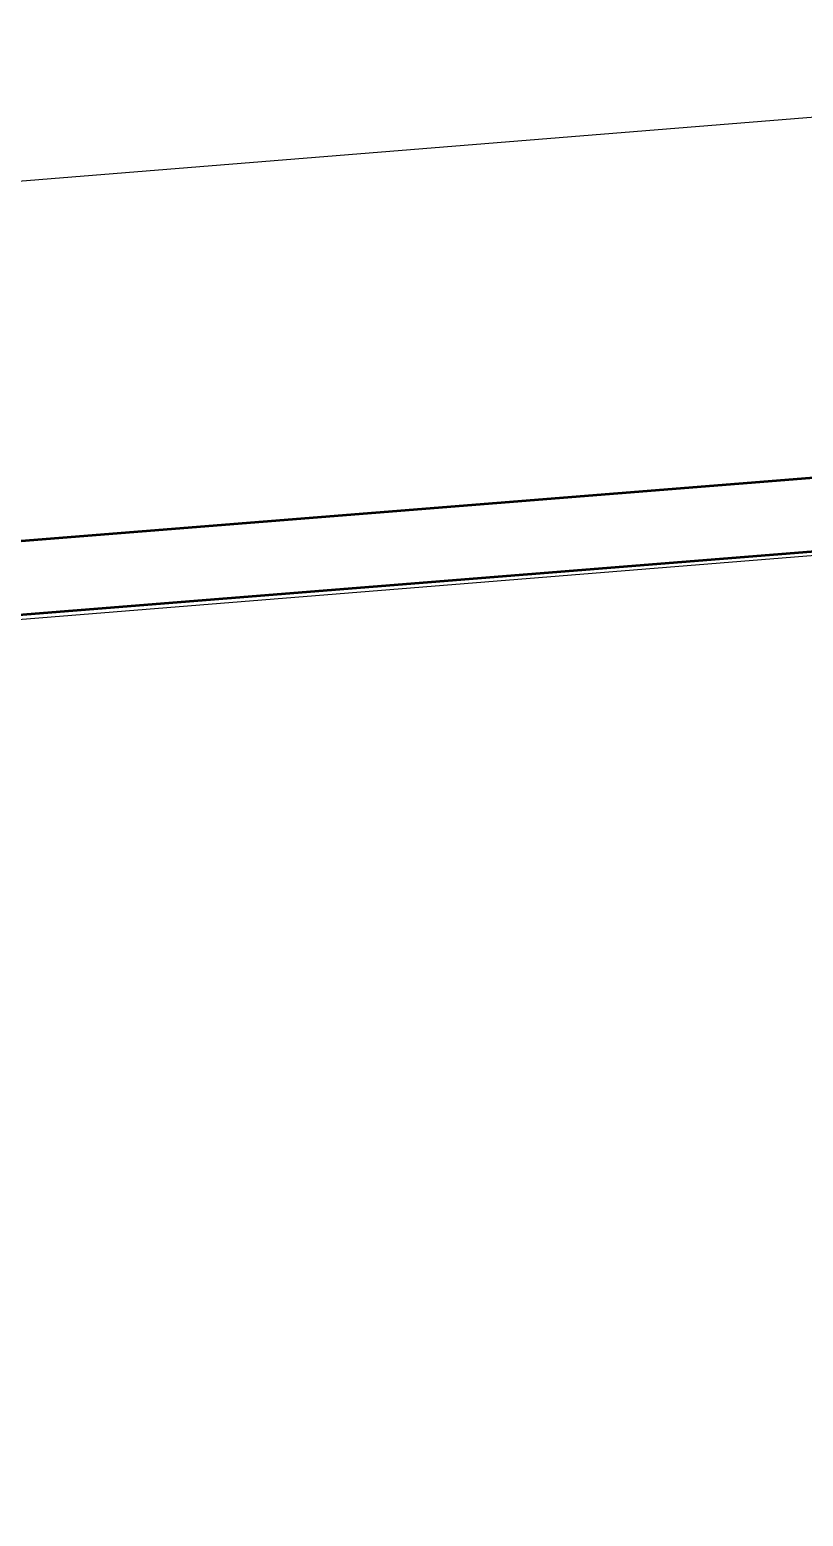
# Model space of a CAD drawing. Header units: millimetres. Extents: x 2402294 to 3337895, y 3394997 to 3969149.
# Drawn here: x 2496973 to 2500511, y 3441571 to 3448376 of the extents above; entities that cross this region are included whole.
import ezdxf

# ---------------------------------------------------------------- set-up
doc = ezdxf.new("R2010")
doc.units = ezdxf.units.MM
doc.header["$MEASUREMENT"] = 0
doc.layers.add('Boundary', color=250, linetype='Continuous', lineweight=50)
doc.layers.add('FANCE', color=25, linetype='Continuous')

msp = doc.modelspace()

# ---------------------------------------------------------------- linework, layer by layer
at = {"layer": 'Boundary'}
msp.add_lwpolyline([(2476742.2, 3466831.8), (2476367.2, 3466831.8), (2474117.2, 3465706.8), (2470742.2, 3443559.7), (2493639.2, 3445434.7), (2521764.2, 3447684.7), (2521725.9, 3448017.7), (2493612.2, 3445768.6), (2471137.2, 3443928.2), (2474422.1, 3465484.3), (2476367.2, 3466456.8), (2476742.2, 3466456.8)], dxfattribs=at)
at = {"layer": 'FANCE'}
msp.add_lwpolyline([(2541286.3, 3479978.9), (2543536.3, 3492375.9), (2543911.3, 3501750.9), (2543536.3, 3510398), (2543536.3, 3514898), (2543911.3, 3520148), (2545786.3, 3525795), (2510139.2, 3524295), (2472992.2, 3528045), (2454992.2, 3431162.7), (2450492.2, 3406765.6), (2450867.2, 3406390.6), (2465867.2, 3401890.6), (2470742.2, 3443559.7), (2521764.2, 3447684.7), (2530411.3, 3446934.7), (2521389.2, 3481853.9), (2525536.3, 3482978.9), (2526286.3, 3476603.9), (2541286.3, 3479978.9), (2526286.3, 3476603.9), (2525536.3, 3482978.9), (2521389.2, 3481853.9), (2525270.5, 3466831.8)], dxfattribs=at)
msp.add_lwpolyline([(2539555, 3481639.3), (2541543.5, 3492595.5), (2541909.6, 3501747.5), (2541536.3, 3510354.6), (2541536.3, 3514969.3), (2541934.2, 3520540.4), (2542975, 3523675), (2510080.6, 3522290.8), (2474622.4, 3525870.3), (2456958.8, 3430798.6), (2452738.4, 3407917.3), (2464157.8, 3404491.5), (2468946.3, 3445421.1), (2521770.1, 3449691.7), (2527767.7, 3449171.5), (2518958.5, 3483266.7), (2527251.6, 3485516.4), (2528013.2, 3479042.4)], close=True, dxfattribs=at)

doc.saveas('drawing.dxf')
